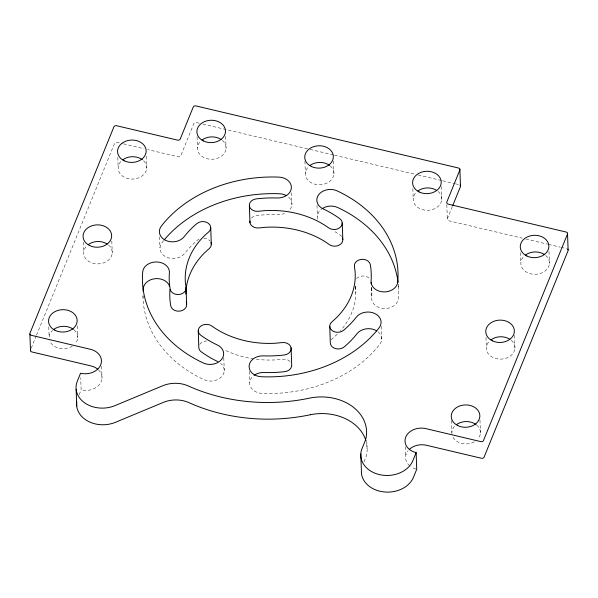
<?xml version="1.0" encoding="UTF-8"?>
<svg xmlns="http://www.w3.org/2000/svg" width="598" height="598" viewBox="0 0 598 598"><rect width="100%" height="100%" fill="white"/><g stroke="black" fill="none" stroke-linecap="round" stroke-linejoin="round"><path stroke-width="0.45" stroke-dasharray="2.99 2.24" d="M31.238 348.148L36.157 336.061M36.508 335.194L114.502 143.483A2.138 1.667 -2 0 1 117.186 142.369L122.56 143.64M79.19 394.695L81.141 389.896L80.723 377.869M452.312 206.609L447.386 218.711A2.138 1.667 -2 0 0 448.769 220.789L522.204 238.161M364.003 461.85L366.066 456.775A46.039 35.977 -2 0 0 366.335 442.139M199.231 123.21L196.51 122.56A2.138 1.667 -2 0 0 193.819 123.681L180.813 155.659A2.138 1.667 -2 0 1 178.129 156.781L147.654 149.575M202.864 124.07L309.144 149.201M310.048 149.418L333.669 155.002M334.574 155.218L414.511 174.123M418.144 174.982L441.758 180.566M442.67 180.783L454.473 183.571M455.384 183.788L459.017 184.647M123.457 143.849L144.073 148.723M525.829 239.013L547.611 244.163M548.515 244.38L560.311 247.168M561.223 247.385L566.665 248.671M355.451 286.502L355.675 288.146A85.499 66.819 -2 0 1 340.531 330.634M549.016 251.444L549.435 263.471M520.499 252.618L520.851 262.791M514.482 335.329L514.93 348.275M485.995 337.421L486.353 347.595M479.977 420.14L480.433 433.087M446.818 204.778L447.334 219.578M451.43 420.379L451.849 432.406M441.331 186.501L441.787 199.448M412.852 188.594L413.203 198.768M405.25 446.713L405.608 456.887M398.403 284.028L398.597 289.574M381.218 326.284L381.674 339.23M371.717 287.548L371.829 290.755M371.306 287.399L371.657 297.572A13.373 10.45 -2 0 0 384.088 308.546A13.373 10.45 -2 0 0 398.335 298.634A127.845 99.911 -2 0 0 398.41 285.964M366.753 440.591L367.105 450.765M355.608 286.293L355.675 288.146M355.601 286.636L355.832 293.11M333.467 160.989L333.923 173.936M317.007 205.331L317.389 216.431M304.92 161.228L305.339 173.256M291.503 192.706L291.921 204.725M249.329 371.336L249.71 382.436M225.633 136.404L226.059 148.424M223.787 357.783L224.243 370.73M197.086 136.643L197.475 147.743M159.576 236.838L159.958 247.931M146.308 156.205L146.734 168.225M142.974 295.733L143.034 297.587M117.799 157.371L118.15 167.545M111.811 241.009L112.23 253.036M101.6 366.26L102.019 378.28M83.294 242.183L83.653 252.356M77.306 325.82L77.733 337.84M48.789 326.986L49.148 337.16A14.307 11.183 -2 0 1 52.519 330.425M415.939 469.056A16.019 12.521 -2 0 1 410.938 466.761M409.75 465.849A16.019 12.521 -2 0 1 408.135 450.683M98.55 369.93A16.019 12.521 -2 0 1 99.201 384.835A16.019 12.521 -2 0 1 81.141 389.896M331.292 339.799A8.028 6.272 -2 0 1 332.525 338.453A85.499 66.819 -2 0 0 338.027 333.34M356.535 278.548A8.028 6.272 -2 0 1 369.265 278.287M378.018 331.808A13.373 10.45 -2 0 1 379.7 344.441A127.845 99.911 -2 0 1 262.141 393.402A13.373 10.45 -2 0 1 250.525 386.786A13.373 10.45 -2 0 1 253.627 375.679M143.004 295.778A127.845 99.911 -2 0 0 203.873 379.625A13.373 10.45 -2 0 0 221.253 377.076A13.373 10.45 -2 0 0 220.587 363.307M163.62 240.613A127.845 99.911 -2 0 0 161.938 242.721A13.373 10.45 -2 0 0 166.326 257.043A13.373 10.45 -2 0 0 184.715 253.358A104.575 81.732 -2 0 1 197.46 240.239A8.028 6.272 -2 0 1 199.082 239.185M371.702 288.034A108.432 84.744 -2 0 1 371.657 297.572M341.637 236.531A8.028 6.272 -2 0 0 340.314 235.283A104.575 81.732 -2 0 0 333.729 230.903M251.504 218.031A8.028 6.272 -2 0 1 256.796 215.527A108.432 84.744 -2 0 1 277.674 214.645A13.373 10.45 -2 0 0 284.469 213.508M317.755 219.145A13.373 10.45 -2 0 1 321.567 209.068M288.655 197.191A13.373 10.45 -2 0 1 288.61 210.974M203.769 238.206A8.028 6.272 -2 0 1 210.122 241.099M199.777 344.358A8.028 6.272 -2 0 1 206.624 340.987M290.052 361.491A8.028 6.272 -2 0 0 282.615 359.241L276.298 359.854A85.499 66.819 -2 0 1 254.606 359.032M253.716 358.905A85.499 66.819 -2 0 1 224.482 349.912M511.23 340.269A14.307 11.183 -2 0 1 510.714 355.743A14.307 11.183 -2 0 1 490.936 356.288A14.307 11.183 -2 0 1 489.717 340.86M545.727 255.466A14.307 11.183 -2 0 1 545.219 270.939A14.307 11.183 -2 0 1 525.433 271.477A14.307 11.183 -2 0 1 524.222 256.056M476.726 425.081A14.307 11.183 -2 0 1 478.176 438.633M474.296 441.825A14.307 11.183 -2 0 1 452.679 436.712M451.886 433.864A14.307 11.183 -2 0 1 455.22 425.664M222.351 140.418A14.307 11.183 -2 0 1 221.843 155.891A14.307 11.183 -2 0 1 202.057 156.429A14.307 11.183 -2 0 1 200.846 141.008M330.216 165.93A14.307 11.183 -2 0 1 329.707 181.403A14.307 11.183 -2 0 1 309.921 181.942A14.307 11.183 -2 0 1 308.71 166.513M438.08 191.435A14.307 11.183 -2 0 1 437.572 206.908A14.307 11.183 -2 0 1 417.785 207.454A14.307 11.183 -2 0 1 416.574 192.025M74.025 329.834A14.307 11.183 -2 0 1 75.475 343.387M72.351 346.13A14.307 11.183 -2 0 1 49.686 340.77M108.53 245.031A14.307 11.183 -2 0 1 108.447 260.145A14.307 11.183 -2 0 1 89.184 261.662A14.307 11.183 -2 0 1 85.903 246.81M143.632 160.765A14.307 11.183 -2 0 1 142.062 176.036A14.307 11.183 -2 0 1 122.508 176.074A14.307 11.183 -2 0 1 121.521 160.81"/><path stroke-width="0.9" d="M452.664 205.742L460.4 186.726A2.138 1.667 -2 0 0 459.944 185.103M416.148 452.619L412.889 460.61A26.701 20.863 -2 0 1 379.334 474.588A26.701 20.863 -2 0 1 362.044 448.59L365.49 440.128A46.039 35.977 -2 0 0 309.809 398.074A160.219 125.214 -2 0 1 189.17 386.345A26.648 20.825 -2 0 0 162.678 385.77L114.958 405.638A26.701 20.863 -2 0 1 85.492 403.426A26.701 20.863 -2 0 1 77.306 381.24L80.558 373.249A16.019 12.521 -2 0 0 100.696 364.862A16.019 12.521 -2 0 0 90.32 349.262L31.335 335.314A2.138 1.667 -2 0 1 29.952 333.236L113.919 126.836A2.138 1.667 -2 0 1 116.603 125.722L177.546 140.134A2.138 1.667 -2 0 0 180.23 139.013L193.244 107.035A2.138 1.667 -2 0 1 195.927 105.913L458.434 168.001A2.138 1.667 -2 0 1 459.817 170.086L446.811 202.064A2.138 1.667 -2 0 0 448.194 204.142L566.082 232.024A2.138 1.667 -2 0 1 567.465 234.11L483.498 440.502A2.138 1.667 -2 0 1 480.814 441.616L425.903 428.631A16.019 12.521 -2 0 0 405.773 437.018A16.019 12.521 -2 0 0 416.148 452.619L416.724 469.266L413.472 477.256A26.701 20.863 -2 0 1 383.303 491.848A26.701 20.863 -2 0 1 361.386 470.611L360.811 453.964M169.974 289.589A108.432 84.744 -2 0 0 170.744 305.907A8.028 6.272 -2 0 0 179.804 311.124A8.028 6.272 -2 0 0 186.636 303.948L186.053 287.302L185.38 282.368A85.499 66.819 -2 0 1 208.523 232.061A8.028 6.272 -2 0 0 208.224 223.196A8.028 6.272 -2 0 0 196.877 223.592A104.575 81.732 -2 0 0 184.132 236.711A13.373 10.45 -2 0 1 165.743 240.396A13.373 10.45 -2 0 1 161.355 226.074A127.845 99.911 -2 0 1 278.907 177.113A13.373 10.45 -2 0 1 291.338 188.078A13.373 10.45 -2 0 1 277.091 197.998A108.432 84.744 -2 0 0 256.213 198.88A8.028 6.272 -2 0 0 249.381 206.056L249.964 222.703M186.299 301.482L186.636 303.948M567.517 233.242L568.1 249.889M459.869 169.219L460.453 185.866M342.235 222.987L342.818 239.634M329.745 326.321L330.328 342.968A8.028 6.272 -2 0 0 335.478 348.589A8.028 6.272 -2 0 0 344.171 346.922A104.575 81.732 -2 0 0 356.924 333.804A13.373 10.45 -2 0 1 376.74 330.896M186.053 287.302A8.028 6.272 -2 0 1 179.221 294.478A8.028 6.272 -2 0 1 170.161 289.26A108.432 84.744 -2 0 1 169.391 272.942A13.373 10.45 -2 0 0 156.96 261.976A13.373 10.45 -2 0 0 142.72 271.888A127.845 99.911 -2 0 0 203.298 362.979A13.373 10.45 -2 0 0 221.686 359.301A13.373 10.45 -2 0 0 217.298 344.979A104.575 81.732 -2 0 1 200.741 335.239A8.028 6.272 -2 0 1 200.427 326.373A8.028 6.272 -2 0 1 211.774 325.977A85.499 66.819 -2 0 0 275.715 343.207L282.032 342.594A8.028 6.272 -2 0 1 291.091 347.812L291.675 364.459A8.028 6.272 -2 0 1 284.842 371.635A108.432 84.744 -2 0 1 263.957 372.524A13.373 10.45 -2 0 0 254.262 375.208M210.728 227.546L211.303 244.193M198.237 330.888L198.813 347.535A8.028 6.272 -2 0 0 201.317 351.886A104.575 81.732 -2 0 0 217.881 361.626M76.133 389.35L76.708 405.997M29.9 334.095L30.483 350.742M30.535 349.875A2.138 1.667 -2 0 0 31.918 351.96L90.896 365.909A16.019 12.521 -2 0 1 97.87 369.317M567.592 249.127A2.138 1.667 -2 0 1 568.048 250.756L484.081 457.149A2.138 1.667 -2 0 1 481.397 458.262L426.486 445.278A16.019 12.521 -2 0 0 409.376 449.345M310.392 414.728A160.219 125.214 -2 0 1 189.745 402.992A26.648 20.825 -2 0 0 163.254 402.417L115.541 422.285A26.701 20.863 -2 0 1 88.153 421.284A26.701 20.863 -2 0 1 76.791 401.908M371.104 282.607A108.432 84.744 -2 0 1 371.298 283.96M342.49 238.019A8.028 6.272 -2 0 1 338.999 245.202A8.028 6.272 -2 0 1 329.274 244.537A85.499 66.819 -2 0 0 265.34 227.307L259.024 227.92A8.028 6.272 -2 0 1 249.942 221.066M322.217 208.612A13.373 10.45 -2 0 1 337.758 207.536A127.845 99.911 -2 0 1 398.051 282.353M143.109 291.248A127.845 99.911 -2 0 1 143.296 288.535A13.373 10.45 -2 0 1 155.218 278.683A13.373 10.45 -2 0 1 169.481 285.986M164.203 239.91A127.845 99.911 -2 0 1 279.49 193.759A13.373 10.45 -2 0 1 286.038 195.419M210.974 242.579A8.028 6.272 -2 0 1 209.106 248.708A85.499 66.819 -2 0 0 185.806 294.052M491.018 339.791A14.307 11.183 -2 0 1 509.885 339.275M525.522 254.98A14.307 11.183 -2 0 1 544.382 254.464M456.521 424.595A14.307 11.183 -2 0 1 476.083 424.565M202.146 139.932A14.307 11.183 -2 0 1 221.006 139.416M310.011 165.444A14.307 11.183 -2 0 1 329.565 165.414M417.875 190.956A14.307 11.183 -2 0 1 436.734 190.441M53.82 329.356A14.307 11.183 -2 0 1 73.375 329.319M88.317 244.545A14.307 11.183 -2 0 1 107.184 244.029M122.822 159.741A14.307 11.183 -2 0 1 142.376 159.703M310.392 414.72A46.039 35.977 -2 0 1 365.856 440.449M291.091 347.812A8.028 6.272 -2 0 1 284.259 354.988A108.432 84.744 -2 0 1 263.374 355.877A13.373 10.45 -2 0 0 249.134 365.789A13.373 10.45 -2 0 0 261.565 376.755A127.845 99.911 -2 0 0 379.117 327.794A13.373 10.45 -2 0 0 374.729 313.479A13.373 10.45 -2 0 0 356.341 317.157A104.575 81.732 -2 0 1 343.596 330.275A8.028 6.272 -2 0 1 332.249 330.672A8.028 6.272 -2 0 1 331.942 321.806A85.499 66.819 -2 0 0 355.092 271.499L354.42 266.566A8.028 6.272 -2 0 1 361.252 259.39A8.028 6.272 -2 0 1 370.312 264.608A108.432 84.744 -2 0 1 371.074 280.925A13.373 10.45 -2 0 0 383.505 291.899A13.373 10.45 -2 0 0 397.752 281.987A127.845 99.911 -2 0 0 337.175 190.897A13.373 10.45 -2 0 0 318.786 194.574A13.373 10.45 -2 0 0 323.174 208.889A104.575 81.732 -2 0 1 339.731 218.636A8.028 6.272 -2 0 1 340.045 227.502A8.028 6.272 -2 0 1 328.698 227.89A85.499 66.819 -2 0 0 264.757 210.66L258.441 211.273A8.028 6.272 -2 0 1 249.381 206.056M124.122 160.757A14.307 11.183 -2 0 0 146.151 151.578A14.307 11.183 -2 0 0 125.303 141.382A14.307 11.183 -2 0 0 124.122 160.757M89.618 245.561A14.307 11.183 -2 0 0 111.647 236.389A14.307 11.183 -2 0 0 90.806 226.194A14.307 11.183 -2 0 0 89.618 245.561M55.121 330.373A14.307 11.183 -2 0 0 77.149 321.193A14.307 11.183 -2 0 0 56.302 310.997A14.307 11.183 -2 0 0 55.121 330.373M419.176 191.973A14.307 11.183 -2 0 0 441.204 182.801A14.307 11.183 -2 0 0 420.357 172.605A14.307 11.183 -2 0 0 419.176 191.973M311.311 166.461A14.307 11.183 -2 0 0 333.34 157.289A14.307 11.183 -2 0 0 312.492 147.093A14.307 11.183 -2 0 0 311.311 166.461M203.447 140.949A14.307 11.183 -2 0 0 225.476 131.777A14.307 11.183 -2 0 0 204.628 121.581A14.307 11.183 -2 0 0 203.447 140.949M457.821 425.612A14.307 11.183 -2 0 0 479.85 416.44A14.307 11.183 -2 0 0 459.002 406.244A14.307 11.183 -2 0 0 457.821 425.612M526.823 255.996A14.307 11.183 -2 0 0 548.852 246.825A14.307 11.183 -2 0 0 528.012 236.629A14.307 11.183 -2 0 0 526.823 255.996M492.326 340.808A14.307 11.183 -2 0 0 514.347 331.628A14.307 11.183 -2 0 0 493.507 321.44A14.307 11.183 -2 0 0 492.326 340.808"/></g></svg>
